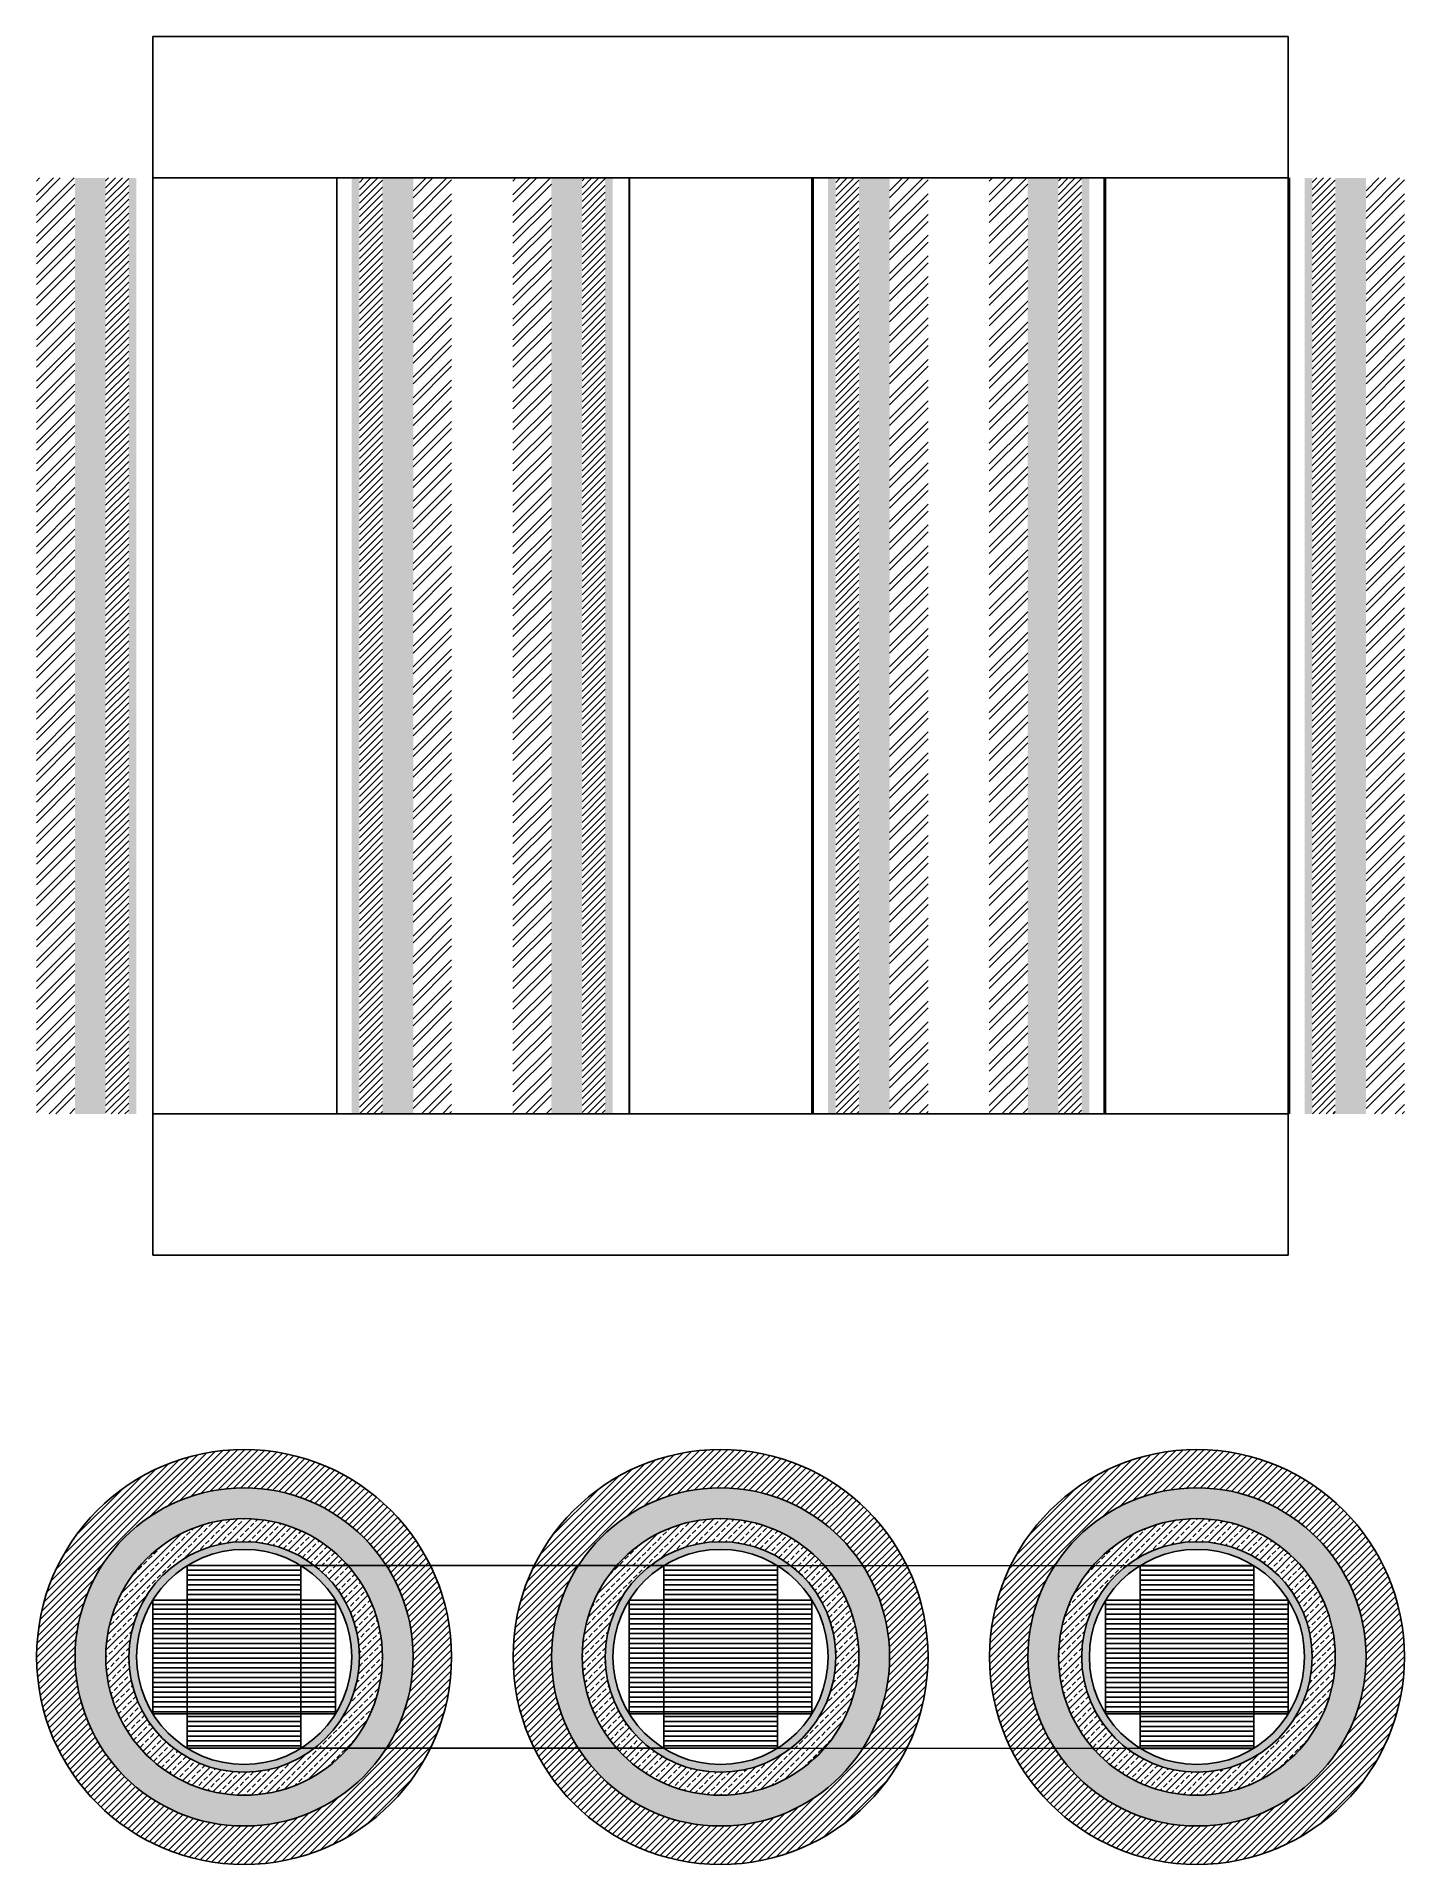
# Model space of a CAD drawing. Header units: metres. Extents: x 0.03 to 0.92, y -0.02 to 1.17.
import ezdxf

# ---------------------------------------------------------------- set-up
doc = ezdxf.new("R2010")
doc.units = ezdxf.units.M
pattern_1 = [(45, (0.31, -6e-17), (-0.002245064, 0.002245064), [])]
pattern_2 = [(45, (0.31, -6e-17), (-0.00673519, 0.00673519), []), (45, (0.31449, -6e-17), (-0.00673519, 0.00673519), [])]
pattern_3 = [(45, (0.62, 0), (-0.002245064, 0.002245064), [])]
pattern_4 = [(45, (0.62, 0), (-0.00673519, 0.00673519), []), (45, (0.62449, 0), (-0.00673519, 0.00673519), [])]
pattern_5 = [(180, (0.31, -7e-17), (-2e-19, -0.003175), [])]
pattern_6 = [(180, (0.619961, -6.26e-05), (-2e-19, -0.003175), [])]

msp = doc.modelspace()

# ---------------------------------------------------------------- hatches: boundary and pattern name
h = msp.add_hatch()
h.set_pattern_fill('ANSI32', color=256, scale=0.001)
h.paths.add_polyline_path([(0.0292, 1.0774), (0.0542, 1.0774), (0.0542, 0.4684), (0.0292, 0.4684)])
h = msp.add_hatch(color=256)
h.dxf.hatch_style = 1
h.paths.add_polyline_path([(0.0542, 1.0774), (0.0742, 1.0774), (0.0742, 0.4684), (0.0542, 0.4684)])
h.paths.add_polyline_path([(0.0892, 1.0774), (0.0942, 1.0774), (0.0942, 0.4684), (0.0892, 0.4684)])
h = msp.add_hatch()
h.set_pattern_fill('ANSI31', color=256, scale=0.001)
h.paths.add_polyline_path([(0.0742, 1.0774), (0.0892, 1.0774), (0.0892, 0.4684), (0.0742, 0.4684)])
h = msp.add_hatch(color=256)
h.dxf.hatch_style = 1
h.paths.add_polyline_path([(0.2743, 1.0774), (0.2543, 1.0774), (0.2543, 0.4684), (0.2743, 0.4684)])
h.paths.add_polyline_path([(0.2393, 1.0774), (0.2343, 1.0774), (0.2343, 0.4684), (0.2393, 0.4684)])
h = msp.add_hatch()
h.set_pattern_fill('ANSI31', color=256, scale=0.001)
h.paths.add_polyline_path([(0.2543, 1.0774), (0.2393, 1.0774), (0.2393, 0.4684), (0.2543, 0.4684)])
h = msp.add_hatch()
h.set_pattern_fill('ANSI32', color=256, scale=0.001)
h.paths.add_polyline_path([(0.2993, 1.0774), (0.2743, 1.0774), (0.2743, 0.4684), (0.2993, 0.4684)])
h = msp.add_hatch()
h.set_pattern_fill('ANSI32', color=256, scale=0.001)
h.set_pattern_definition(pattern_2)
h.paths.add_polyline_path([(0.3392, 1.0774), (0.3642, 1.0774), (0.3642, 0.4684), (0.3392, 0.4684)])
h = msp.add_hatch(color=256)
h.dxf.hatch_style = 1
h.paths.add_polyline_path([(0.3642, 1.0774), (0.3842, 1.0774), (0.3842, 0.4684), (0.3642, 0.4684)])
h.paths.add_polyline_path([(0.3992, 1.0774), (0.4042, 1.0774), (0.4042, 0.4684), (0.3992, 0.4684)])
h = msp.add_hatch()
h.set_pattern_fill('ANSI31', color=256, scale=0.001)
h.set_pattern_definition(pattern_1)
h.paths.add_polyline_path([(0.3842, 1.0774), (0.3992, 1.0774), (0.3992, 0.4684), (0.3842, 0.4684)])
h = msp.add_hatch(color=256)
h.dxf.hatch_style = 1
h.paths.add_polyline_path([(0.5843, 1.0774), (0.5643, 1.0774), (0.5643, 0.4684), (0.5843, 0.4684)])
h.paths.add_polyline_path([(0.5493, 1.0774), (0.5443, 1.0774), (0.5443, 0.4684), (0.5493, 0.4684)])
h = msp.add_hatch()
h.set_pattern_fill('ANSI31', color=256, scale=0.001)
h.set_pattern_definition(pattern_1)
h.paths.add_polyline_path([(0.5643, 1.0774), (0.5493, 1.0774), (0.5493, 0.4684), (0.5643, 0.4684)])
h = msp.add_hatch()
h.set_pattern_fill('ANSI32', color=256, scale=0.001)
h.set_pattern_definition(pattern_2)
h.paths.add_polyline_path([(0.6093, 1.0774), (0.5843, 1.0774), (0.5843, 0.4684), (0.6093, 0.4684)])
h = msp.add_hatch()
h.set_pattern_fill('ANSI32', color=256, scale=0.001)
h.set_pattern_definition(pattern_4)
h.paths.add_polyline_path([(0.6492, 1.0774), (0.6742, 1.0774), (0.6742, 0.4684), (0.6492, 0.4684)])
h = msp.add_hatch(color=256)
h.dxf.hatch_style = 1
h.paths.add_polyline_path([(0.6742, 1.0774), (0.6942, 1.0774), (0.6942, 0.4684), (0.6742, 0.4684)])
h.paths.add_polyline_path([(0.7092, 1.0774), (0.7142, 1.0774), (0.7142, 0.4684), (0.7092, 0.4684)])
h = msp.add_hatch()
h.set_pattern_fill('ANSI31', color=256, scale=0.001)
h.set_pattern_definition(pattern_3)
h.paths.add_polyline_path([(0.6942, 1.0774), (0.7092, 1.0774), (0.7092, 0.4684), (0.6942, 0.4684)])
h = msp.add_hatch(color=256)
h.dxf.hatch_style = 1
h.paths.add_polyline_path([(0.8943, 1.0774), (0.8743, 1.0774), (0.8743, 0.4684), (0.8943, 0.4684)])
h.paths.add_polyline_path([(0.8593, 1.0774), (0.8543, 1.0774), (0.8543, 0.4684), (0.8593, 0.4684)])
h = msp.add_hatch()
h.set_pattern_fill('ANSI31', color=256, scale=0.001)
h.set_pattern_definition(pattern_3)
h.paths.add_polyline_path([(0.8743, 1.0774), (0.8593, 1.0774), (0.8593, 0.4684), (0.8743, 0.4684)])
h = msp.add_hatch()
h.set_pattern_fill('ANSI32', color=256, scale=0.001)
h.set_pattern_definition(pattern_4)
h.paths.add_polyline_path([(0.9193, 1.0774), (0.8943, 1.0774), (0.8943, 0.4684), (0.9193, 0.4684)])
at = {"true_color": 0xffffff}
h = msp.add_hatch(dxfattribs=at)
h.set_pattern_fill('ANGLE', scale=1000)
h.set_pattern_definition([(0, (0, 0), (0, 6985), [5080, -1905]), (90, (0, 0), (-6985, 4e-13), [5080, -1905])])
h.paths.add_polyline_path([(0.0293, 0.115, 1), (0.2993, 0.115, 1)])
h.paths.add_polyline_path([(0.2743, 0.115, -1), (0.0543, 0.115, -1)], flags=16)
h.paths.add_polyline_path([(0.2543, 0.115, -1), (0.0743, 0.115, -1)], flags=0)
h.paths.add_polyline_path([(0.2393, 0.115, -1), (0.0893, 0.115, -1)], flags=0)
h.paths.add_polyline_path([(0.2343, 0.115, -0.754177), (0.1049, 0.078), (0.1048, 0.078), (0.1048, 0.0781, -0.139599), (0.0943, 0.115, -1)], flags=0)
h.paths.add_polyline_path([(0.2013, 0.1744), (0.2013, 0.0556), (0.1273, 0.0556), (0.1273, 0.1744)], flags=0)
h = msp.add_hatch()
h.set_pattern_fill('ANSI31', color=256, scale=0.001)
h.paths.add_polyline_path([(0.0293, 0.115, 1), (0.2993, 0.115, 1)])
h.paths.add_polyline_path([(0.2743, 0.115, -1), (0.0543, 0.115, -1)], flags=16)
h.paths.add_polyline_path([(0.2543, 0.115, -1), (0.0743, 0.115, -1)], flags=0)
h.paths.add_polyline_path([(0.2393, 0.115, -1), (0.0893, 0.115, -1)], flags=0)
h.paths.add_polyline_path([(0.2343, 0.115, -0.754177), (0.1049, 0.078), (0.1048, 0.078), (0.1048, 0.0781, -0.139599), (0.0943, 0.115, -1)], flags=0)
h.paths.add_polyline_path([(0.2013, 0.1744), (0.2013, 0.0556), (0.1273, 0.0556), (0.1273, 0.1744)], flags=0)
h.paths.add_polyline_path([(0.0743, 0.115, 1), (0.2543, 0.115, 1)], flags=0)
h = msp.add_hatch(dxfattribs=at)
h.set_pattern_fill('ANGLE', scale=1000)
h.set_pattern_definition([(0, (0.3, 0), (0, 6985), [5080, -1905]), (90, (0.3, 0), (-6985, 4e-13), [5080, -1905])])
h.paths.add_polyline_path([(0.3393, 0.115, 1), (0.6093, 0.115, 1)])
h.paths.add_polyline_path([(0.5843, 0.115, -1), (0.3643, 0.115, -1)], flags=16)
h.paths.add_polyline_path([(0.5643, 0.115, -1), (0.3843, 0.115, -1)], flags=0)
h.paths.add_polyline_path([(0.5493, 0.115, -1), (0.3993, 0.115, -1)], flags=0)
h.paths.add_polyline_path([(0.5443, 0.115, -0.754177), (0.4149, 0.078), (0.4148, 0.078), (0.4148, 0.0781, -0.139599), (0.4043, 0.115, -1)], flags=0)
h.paths.add_polyline_path([(0.5113, 0.1744), (0.5113, 0.0556), (0.4373, 0.0556), (0.4373, 0.1744)], flags=0)
h = msp.add_hatch()
h.set_pattern_fill('ANSI31', color=256, scale=0.001)
h.set_pattern_definition([(45, (0.31, 0), (-0.002245064, 0.002245064), [])])
h.paths.add_polyline_path([(0.3393, 0.115, 1), (0.6093, 0.115, 1)])
h.paths.add_polyline_path([(0.5843, 0.115, -1), (0.3643, 0.115, -1)], flags=16)
h.paths.add_polyline_path([(0.5643, 0.115, -1), (0.3843, 0.115, -1)], flags=0)
h.paths.add_polyline_path([(0.5493, 0.115, -1), (0.3993, 0.115, -1)], flags=0)
h.paths.add_polyline_path([(0.5443, 0.115, -0.754177), (0.4149, 0.078), (0.4148, 0.078), (0.4148, 0.0781, -0.139599), (0.4043, 0.115, -1)], flags=0)
h.paths.add_polyline_path([(0.5113, 0.1744), (0.5113, 0.0556), (0.4373, 0.0556), (0.4373, 0.1744)], flags=0)
h.paths.add_polyline_path([(0.3843, 0.115, 1), (0.5643, 0.115, 1)], flags=0)
h = msp.add_hatch(dxfattribs=at)
h.set_pattern_fill('ANGLE', scale=1000)
h.set_pattern_definition([(0, (0.6, 0), (0, 6985), [5080, -1905]), (90, (0.6, 0), (-6985, 4e-13), [5080, -1905])])
h.paths.add_polyline_path([(0.6493, 0.115, 1), (0.9193, 0.115, 1)])
h.paths.add_polyline_path([(0.8943, 0.115, -1), (0.6743, 0.115, -1)], flags=16)
h.paths.add_polyline_path([(0.8743, 0.115, -1), (0.6943, 0.115, -1)], flags=0)
h.paths.add_polyline_path([(0.8593, 0.115, -1), (0.7093, 0.115, -1)], flags=0)
h.paths.add_polyline_path([(0.8543, 0.115, -0.754177), (0.7249, 0.078), (0.7248, 0.078), (0.7248, 0.0781, -0.139599), (0.7143, 0.115, -1)], flags=0)
h.paths.add_polyline_path([(0.8213, 0.1744), (0.8213, 0.0556), (0.7473, 0.0556), (0.7473, 0.1744)], flags=0)
h = msp.add_hatch()
h.set_pattern_fill('ANSI31', color=256, scale=0.001)
h.set_pattern_definition([(45, (0.62, 0), (-0.002245064, 0.002245064), [])])
h.paths.add_polyline_path([(0.6493, 0.115, 1), (0.9193, 0.115, 1)])
h.paths.add_polyline_path([(0.8943, 0.115, -1), (0.6743, 0.115, -1)], flags=16)
h.paths.add_polyline_path([(0.8743, 0.115, -1), (0.6943, 0.115, -1)], flags=0)
h.paths.add_polyline_path([(0.8593, 0.115, -1), (0.7093, 0.115, -1)], flags=0)
h.paths.add_polyline_path([(0.8543, 0.115, -0.754177), (0.7249, 0.078), (0.7248, 0.078), (0.7248, 0.0781, -0.139599), (0.7143, 0.115, -1)], flags=0)
h.paths.add_polyline_path([(0.8213, 0.1744), (0.8213, 0.0556), (0.7473, 0.0556), (0.7473, 0.1744)], flags=0)
h.paths.add_polyline_path([(0.6943, 0.115, 1), (0.8743, 0.115, 1)], flags=0)
h = msp.add_hatch()
h.set_pattern_fill('ANGLE', color=256)
h.set_pattern_definition([(0, (0, 0), (0, 6.985), [5.08, -1.905]), (90, (0, 0), (-6.985, 4e-16), [5.08, -1.905])])
h.paths.add_polyline_path([(0.0543, 0.115, 1), (0.2743, 0.115, 1)])
h.paths.add_polyline_path([(0.2543, 0.115, -1), (0.0743, 0.115, -1)], flags=16)
h.paths.add_polyline_path([(0.2393, 0.115, -1), (0.0893, 0.115, -1)], flags=0)
h.paths.add_polyline_path([(0.2343, 0.115, -0.754177), (0.1049, 0.078), (0.1048, 0.078), (0.1048, 0.0781, -0.139599), (0.0943, 0.115, -1)], flags=0)
h.paths.add_polyline_path([(0.1273, 0.1744), (0.2013, 0.1744), (0.2013, 0.0556), (0.1273, 0.0556)], flags=0)
h = msp.add_hatch(color=256)
h.dxf.hatch_style = 1
h.paths.add_polyline_path([(0.0543, 0.115, 1), (0.2743, 0.115, 1)])
h.paths.add_polyline_path([(0.2543, 0.115, -1), (0.0743, 0.115, -1)], flags=16)
h.paths.add_polyline_path([(0.2393, 0.115, -1), (0.0893, 0.115, -1)], flags=0)
h.paths.add_polyline_path([(0.2343, 0.115, -0.754177), (0.1049, 0.078), (0.1048, 0.078), (0.1048, 0.0781, -0.139599), (0.0943, 0.115, -1)], flags=0)
h.paths.add_polyline_path([(0.2013, 0.1744), (0.2013, 0.0556), (0.1273, 0.0556), (0.1273, 0.1744)], flags=0)
h.paths.add_polyline_path([(0.3643, 0.115, 1), (0.5843, 0.115, 1)])
h.paths.add_polyline_path([(0.5643, 0.115, -1), (0.3843, 0.115, -1)], flags=16)
h.paths.add_polyline_path([(0.5493, 0.115, -1), (0.3993, 0.115, -1)], flags=0)
h.paths.add_polyline_path([(0.5443, 0.115, -0.754177), (0.4149, 0.078), (0.4148, 0.078), (0.4148, 0.0781, -0.139599), (0.4043, 0.115, -1)], flags=0)
h.paths.add_polyline_path([(0.5113, 0.1744), (0.5113, 0.0556), (0.4373, 0.0556), (0.4373, 0.1744)], flags=0)
h.paths.add_polyline_path([(0.6743, 0.115, 1), (0.8943, 0.115, 1)])
h.paths.add_polyline_path([(0.8743, 0.115, -1), (0.6943, 0.115, -1)], flags=16)
h.paths.add_polyline_path([(0.8593, 0.115, -1), (0.7093, 0.115, -1)], flags=0)
h.paths.add_polyline_path([(0.8543, 0.115, -0.259216), (0.8213, 0.0555), (0.8213, 0.0555), (0.8212, 0.0555, -0.28497), (0.7474, 0.0555), (0.7473, 0.0555), (0.7473, 0.0556, -0.114574), (0.7249, 0.078), (0.7248, 0.078), (0.7248, 0.0781, -0.139599), (0.7143, 0.115, -1)], flags=0)
h.paths.add_polyline_path([(0.7473, 0.1744), (0.8213, 0.1744), (0.8213, 0.0556), (0.7473, 0.0556)], flags=0)
h = msp.add_hatch()
h.set_pattern_fill('ANGLE', color=256)
h.set_pattern_definition([(0, (0.31, 0), (0, 6.985), [5.08, -1.905]), (90, (0.31, 0), (-6.985, 4e-16), [5.08, -1.905])])
h.paths.add_polyline_path([(0.3643, 0.115, 1), (0.5843, 0.115, 1)])
h.paths.add_polyline_path([(0.5643, 0.115, -1), (0.3843, 0.115, -1)], flags=16)
h.paths.add_polyline_path([(0.5493, 0.115, -1), (0.3993, 0.115, -1)], flags=0)
h.paths.add_polyline_path([(0.5443, 0.115, -0.754177), (0.4149, 0.078), (0.4148, 0.078), (0.4148, 0.0781, -0.139599), (0.4043, 0.115, -1)], flags=0)
h.paths.add_polyline_path([(0.4373, 0.1744), (0.5113, 0.1744), (0.5113, 0.0556), (0.4373, 0.0556)], flags=0)
h = msp.add_hatch()
h.set_pattern_fill('ANGLE', color=256)
h.set_pattern_definition([(0, (0.62, 0), (0, 6.985), [5.08, -1.905]), (90, (0.62, 0), (-6.985, 4e-16), [5.08, -1.905])])
h.paths.add_polyline_path([(0.6743, 0.115, 1), (0.8943, 0.115, 1)])
h.paths.add_polyline_path([(0.8743, 0.115, -1), (0.6943, 0.115, -1)], flags=16)
h.paths.add_polyline_path([(0.8593, 0.115, -1), (0.7093, 0.115, -1)], flags=0)
h.paths.add_polyline_path([(0.8543, 0.115, -0.754177), (0.7249, 0.078), (0.7248, 0.078), (0.7248, 0.0781, -0.139599), (0.7143, 0.115, -1)], flags=0)
h.paths.add_polyline_path([(0.7473, 0.1744), (0.8213, 0.1744), (0.8213, 0.0556), (0.7473, 0.0556)], flags=0)
h = msp.add_hatch()
h.set_pattern_fill('ANSI33', color=256, scale=0.001)
h.paths.add_polyline_path([(0.0743, 0.115, 1), (0.2543, 0.115, 1)])
h.paths.add_polyline_path([(0.2393, 0.115, -1), (0.0893, 0.115, -1)], flags=16)
h.paths.add_polyline_path([(0.2343, 0.115, -0.754177), (0.1049, 0.078), (0.1048, 0.078), (0.1048, 0.0781, -0.139599), (0.0943, 0.115, -1)], flags=0)
h.paths.add_polyline_path([(0.2013, 0.1744), (0.2013, 0.0556), (0.1273, 0.0556), (0.1273, 0.1744)], flags=0)
h = msp.add_hatch()
h.set_pattern_fill('ANSI33', color=256, scale=0.001)
h.set_pattern_definition([(45, (0.31, 0), (-0.00449013, 0.00449013), []), (45, (0.31449, 0), (-0.00449013, 0.00449013), [0.003175, -0.0015875])])
h.paths.add_polyline_path([(0.3843, 0.115, 1), (0.5643, 0.115, 1)])
h.paths.add_polyline_path([(0.5493, 0.115, -1), (0.3993, 0.115, -1)], flags=16)
h.paths.add_polyline_path([(0.5443, 0.115, -0.754177), (0.4149, 0.078), (0.4148, 0.078), (0.4148, 0.0781, -0.139599), (0.4043, 0.115, -1)], flags=0)
h.paths.add_polyline_path([(0.5113, 0.1744), (0.5113, 0.0556), (0.4373, 0.0556), (0.4373, 0.1744)], flags=0)
h = msp.add_hatch()
h.set_pattern_fill('ANSI33', color=256, scale=0.001)
h.set_pattern_definition([(45, (0.62, 0), (-0.00449013, 0.00449013), []), (45, (0.62449, 0), (-0.00449013, 0.00449013), [0.003175, -0.0015875])])
h.paths.add_polyline_path([(0.6943, 0.115, 1), (0.8743, 0.115, 1)])
h.paths.add_polyline_path([(0.8593, 0.115, -1), (0.7093, 0.115, -1)], flags=16)
h.paths.add_polyline_path([(0.8543, 0.115, -0.754177), (0.7249, 0.078), (0.7248, 0.078), (0.7248, 0.0781, -0.139599), (0.7143, 0.115, -1)], flags=0)
h.paths.add_polyline_path([(0.8213, 0.1744), (0.8213, 0.0556), (0.7473, 0.0556), (0.7473, 0.1744)], flags=0)
h = msp.add_hatch(color=256)
h.dxf.hatch_style = 1
h.paths.add_polyline_path([(0.0893, 0.115, 1), (0.2393, 0.115, 1)])
h.paths.add_polyline_path([(0.2343, 0.115, -0.754177), (0.1049, 0.078), (0.1048, 0.078), (0.1048, 0.0781, -0.139599), (0.0943, 0.115, -1)], flags=16)
h.paths.add_polyline_path([(0.2013, 0.1744), (0.2013, 0.0556), (0.1273, 0.0556), (0.1273, 0.1744)], flags=0)
h = msp.add_hatch(color=256)
h.dxf.hatch_style = 1
h.paths.add_polyline_path([(0.3993, 0.115, 1), (0.5493, 0.115, 1)])
h.paths.add_polyline_path([(0.5443, 0.115, -0.754177), (0.4149, 0.078), (0.4148, 0.078), (0.4148, 0.0781, -0.139599), (0.4043, 0.115, -1)], flags=16)
h.paths.add_polyline_path([(0.5113, 0.1744), (0.5113, 0.0556), (0.4373, 0.0556), (0.4373, 0.1744)], flags=0)
h = msp.add_hatch(color=256)
h.dxf.hatch_style = 1
h.paths.add_polyline_path([(0.7093, 0.115, 1), (0.8593, 0.115, 1)])
h.paths.add_polyline_path([(0.8543, 0.115, -0.754177), (0.7249, 0.078), (0.7248, 0.078), (0.7248, 0.0781, -0.139599), (0.7143, 0.115, -1)], flags=16)
h.paths.add_polyline_path([(0.8213, 0.1744), (0.8213, 0.0556), (0.7473, 0.0556), (0.7473, 0.1744)], flags=0)
h = msp.add_hatch()
h.set_pattern_fill('ANSI31', color=256, scale=0.001, angle=135)
h.paths.add_polyline_path([(0.1273, 0.1744), (0.2013, 0.1744), (0.2013, 0.0556), (0.1273, 0.0556)])
h = msp.add_hatch()
h.set_pattern_fill('ANSI31', color=256, scale=0.001, angle=135)
h.set_pattern_definition(pattern_5)
h.paths.add_polyline_path([(0.4373, 0.1744), (0.5113, 0.1744), (0.5113, 0.0556), (0.4373, 0.0556)])
h = msp.add_hatch()
h.set_pattern_fill('ANSI31', color=256, scale=0.001, angle=135)
h.set_pattern_definition(pattern_6)
h.paths.add_polyline_path([(0.7473, 0.1743), (0.8213, 0.1743), (0.8213, 0.0555), (0.7473, 0.0555)])
h = msp.add_hatch()
h.set_pattern_fill('ANSI31', color=256, scale=0.001, angle=135)
h.paths.add_polyline_path([(0.1048, 0.1519), (0.2237, 0.1519), (0.2237, 0.078), (0.1048, 0.078)])
h = msp.add_hatch()
h.set_pattern_fill('ANSI31', color=256, scale=0.001, angle=135)
h.set_pattern_definition(pattern_5)
h.paths.add_polyline_path([(0.4148, 0.1519), (0.5337, 0.1519), (0.5337, 0.078), (0.4148, 0.078)])
h = msp.add_hatch()
h.set_pattern_fill('ANSI31', color=256, scale=0.001, angle=135)
h.set_pattern_definition(pattern_6)
h.paths.add_polyline_path([(0.7248, 0.1518), (0.8437, 0.1518), (0.8437, 0.0779), (0.7248, 0.0779)])

# ---------------------------------------------------------------- linework, layer by layer
for p, q in [((0.1048, 1.1694), (0.8437, 1.1694)), ((0.1048, 1.0774), (0.1048, 1.1694)), ((0.8437, 1.1694), (0.8437, 1.0774)), ((0.1048, 0.4684), (0.1048, 1.0774)), ((0.1048, 1.0774), (0.8437, 1.0774)), ((0.2246, 0.9854), (0.2246, 1.0774)), ((0.4148, 0.4684), (0.4148, 1.0774)), ((0.415, 0.9854), (0.415, 1.0774)), ((0.5336, 0.9854), (0.5336, 1.0774)), ((0.5346, 0.9854), (0.5346, 1.0774)), ((0.7239, 0.9854), (0.7239, 1.0774)), ((0.7248, 0.4684), (0.7248, 1.0774)), ((0.8437, 1.0774), (0.8437, 0.4684)), ((0.8446, 0.9854), (0.8446, 1.0774)), ((0.2246, 0.9854), (0.2246, 0.5604)), ((0.415, 0.9854), (0.415, 0.5604)), ((0.5336, 0.9854), (0.5336, 0.5604)), ((0.5346, 0.9854), (0.5346, 0.5604)), ((0.7239, 0.9854), (0.7239, 0.5604)), ((0.8446, 0.9854), (0.8446, 0.5604)), ((0.2246, 0.5604), (0.2246, 0.5604)), ((0.2246, 0.5604), (0.2246, 0.4684)), ((0.415, 0.5604), (0.415, 0.4684)), ((0.5336, 0.5604), (0.5336, 0.4684)), ((0.5346, 0.5604), (0.5346, 0.5604)), ((0.5346, 0.5604), (0.5346, 0.4684)), ((0.7239, 0.5604), (0.7239, 0.4684)), ((0.8446, 0.5604), (0.8446, 0.5604)), ((0.8446, 0.5604), (0.8446, 0.4684)), ((0.8437, 0.4684), (0.1048, 0.4684)), ((0.1048, 0.4684), (0.1048, 0.3764)), ((0.8437, 0.4684), (0.8437, 0.3764)), ((0.8437, 0.3764), (0.1048, 0.3764)), ((0.2013, 0.1744), (0.4373, 0.1744)), ((0.5113, 0.1744), (0.7473, 0.1743)), ((0.2013, 0.0556), (0.4373, 0.0556)), ((0.5113, 0.0556), (0.7474, 0.0555))]:
    msp.add_line(p, q)
for points in [[(0.1273, 0.1744), (0.2013, 0.1744), (0.2013, 0.0556), (0.1273, 0.0556)], [(0.4373, 0.1744), (0.5113, 0.1744), (0.5113, 0.0556), (0.4373, 0.0556)], [(0.4373, 0.1744), (0.5113, 0.1744), (0.5113, 0.0556), (0.4373, 0.0556)], [(0.7473, 0.1744), (0.8213, 0.1744), (0.8213, 0.0556), (0.7473, 0.0556)], [(0.7473, 0.1743), (0.8213, 0.1743), (0.8213, 0.0555), (0.7473, 0.0555)], [(0.1048, 0.1519), (0.2237, 0.1519), (0.2237, 0.078), (0.1048, 0.078)], [(0.4148, 0.1519), (0.5337, 0.1519), (0.5337, 0.078), (0.4148, 0.078)], [(0.7248, 0.1519), (0.8437, 0.1519), (0.8437, 0.078), (0.7248, 0.078)]]:
    msp.add_lwpolyline(points, close=True)
for centre, radius in [((0.1643, 0.115), 0.135), ((0.4743, 0.115), 0.135), ((0.7843, 0.115), 0.135), ((0.1643, 0.115), 0.11), ((0.4743, 0.115), 0.11), ((0.7843, 0.115), 0.11), ((0.1643, 0.115), 0.09), ((0.4743, 0.115), 0.09), ((0.7843, 0.115), 0.09), ((0.1643, 0.115), 0.075), ((0.1643, 0.115), 0.07), ((0.4743, 0.115), 0.075), ((0.4743, 0.115), 0.07), ((0.7843, 0.115), 0.075), ((0.7843, 0.115), 0.07)]:
    msp.add_circle(centre, radius)

doc.saveas('drawing.dxf')
